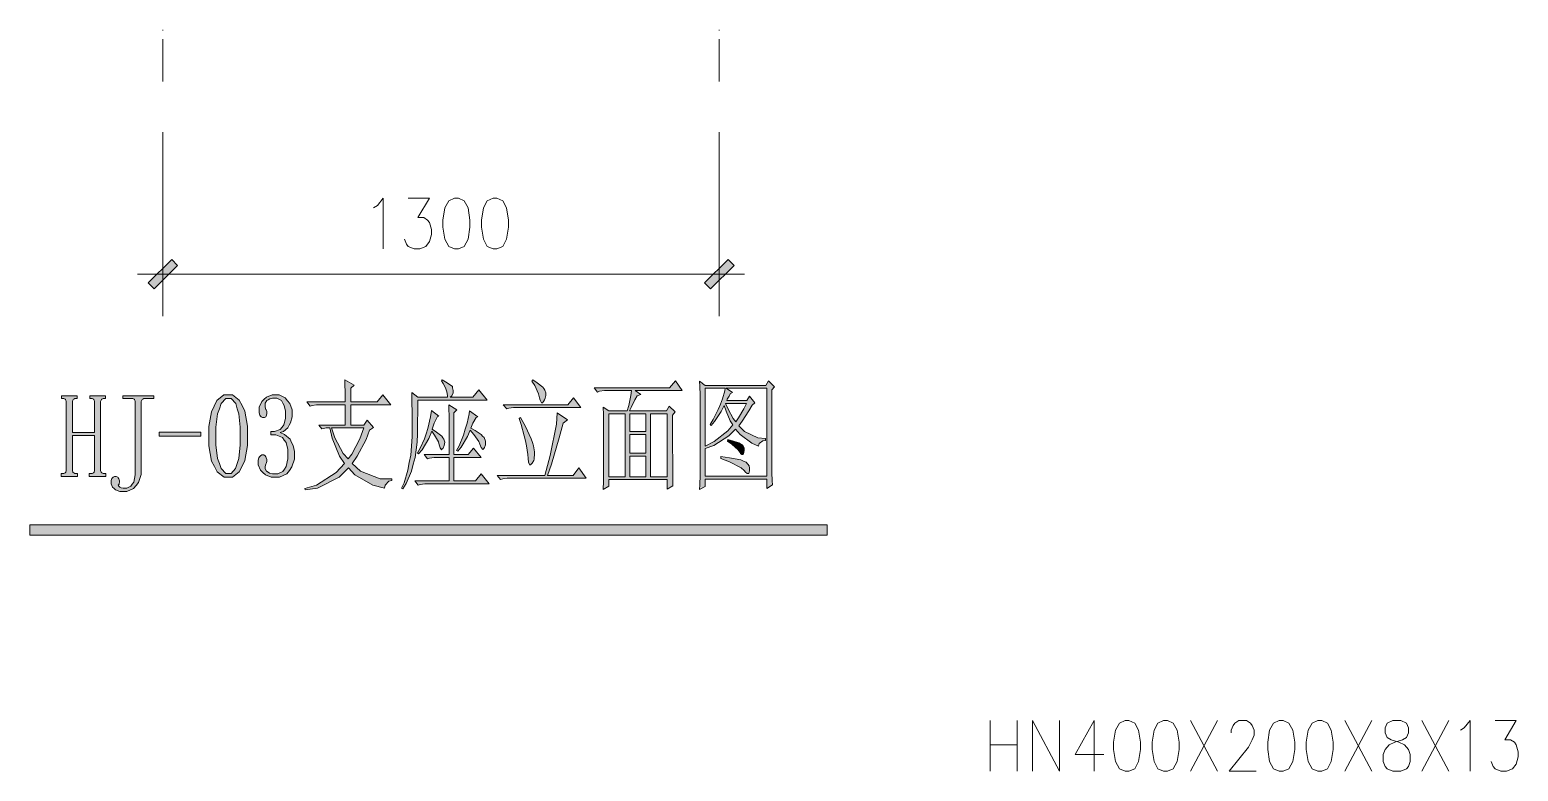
# Model space of a CAD drawing. Header units: millimetres. Extents: x 0 to 586, y 0 to 414.
# Drawn here: x 264.5 to 351.5, y 240.2 to 283.6 of the extents above; entities that cross this region are included whole.
import ezdxf

# ---------------------------------------------------------------- set-up
doc = ezdxf.new("R2010")
doc.units = ezdxf.units.MM

msp = doc.modelspace()

# ---------------------------------------------------------------- hatches: boundary and pattern name
h = msp.add_hatch(color=0)
h.dxf.hatch_style = 2
h.paths.add_polyline_path([(272.796, 270.150167), (273.14525, 269.800917), (271.765889, 268.421556), (271.416639, 268.770806)])
h = msp.add_hatch(color=0)
h.dxf.hatch_style = 2
h.paths.add_polyline_path([(304.299056, 268.421556), (303.953333, 268.770806), (305.332694, 270.150167), (305.681944, 269.800917)])
h = msp.add_hatch(color=0)
h.paths.add_polyline_path([(284.367111, 260.1595), (284.158972, 259.623278), (283.650972, 258.646083), (283.354639, 258.205111), (283.841472, 257.764139), (284.995056, 257.323167), (285.668861, 257.323167), (285.668861, 257.213806), (285.492472, 257.171472), (285.284333, 256.95275), (285.249056, 256.772833), (284.554083, 256.95275), (283.499278, 257.545417), (283.135917, 257.958167), (282.596167, 257.421944), (281.329694, 256.772833), (280.602972, 256.663472), (280.578278, 256.744611), (281.262667, 256.95275), (282.419778, 257.683), (282.8925, 258.205111), (282.60675, 258.646083), (282.176361, 259.690306), (282.03525, 260.297083), (281.834167, 260.297083), (281.569583, 260.240639), (281.393194, 260.462889), (282.938361, 260.462889), (282.938361, 261.648222), (281.417889, 261.648222), (281.27325, 261.648222), (281.008667, 261.605889), (280.888722, 261.563556), (280.691167, 261.8105), (282.938361, 261.8105), (282.938361, 262.293806), (282.92425, 262.939389), (282.913667, 263.105194), (283.464, 262.801806), (283.266444, 262.611306), (283.266444, 261.8105), (284.808083, 261.8105), (285.139694, 262.226778), (285.601833, 261.648222), (283.266444, 261.648222), (283.266444, 260.462889), (284.039028, 260.462889), (284.236583, 260.738056), (284.589361, 260.325306)])
h.paths.add_polyline_path([(283.111222, 258.480278), (283.333472, 258.755444), (283.795611, 259.662083), (284.039028, 260.297083), (282.144611, 260.297083), (282.342167, 259.704417), (282.825472, 258.79425)])
h = msp.add_hatch(color=0)
h.dxf.hatch_style = 2
h.paths.add_polyline_path([(286.240361, 256.776361), (286.385, 257.07975), (286.610778, 257.824111), (286.691917, 258.265083), (286.776583, 258.702528), (286.857722, 259.764389), (286.857722, 260.38175), (286.857722, 261.002639), (286.847139, 261.990417), (286.836556, 262.364361), (287.189333, 262.089194), (288.928528, 262.089194), (288.928528, 262.184444), (288.886194, 262.396111), (288.840333, 262.516056), (288.798, 262.632472), (288.663944, 262.900583), (288.57575, 263.052278), (288.621611, 263.105194), (288.907361, 262.939389), (289.21075, 262.706556), (289.224861, 262.639528), (289.2425, 262.568972), (289.260139, 262.473722), (289.260139, 262.4455), (289.260139, 262.35025), (289.171944, 262.170333), (289.08375, 262.089194), (290.403139, 262.089194), (290.755917, 262.530167), (291.24275, 261.923389), (287.189333, 261.923389), (287.189333, 261.4295), (287.17875, 260.44525), (287.164639, 259.954889), (287.154056, 259.468056), (287.034111, 258.572), (286.92475, 258.166306), (286.815389, 257.760611), (286.504944, 257.037417), (286.307389, 256.723444)])
h = msp.add_hatch(color=0)
h.dxf.hatch_style = 2
h.paths.add_polyline_path([(293.906222, 263.105194), (294.170806, 262.939389), (294.495361, 262.685389), (294.555333, 262.597194), (294.618833, 262.505472), (294.678806, 262.336139), (294.678806, 262.251472), (294.678806, 262.184444), (294.632944, 262.025694), (294.590611, 261.9375), (294.54475, 261.845778), (294.48125, 261.757583), (294.456556, 261.757583), (294.414222, 261.757583), (294.336611, 261.909278), (294.304861, 262.060972), (294.248417, 262.293806), (294.029694, 262.777111), (293.863889, 263.024056)])
h = msp.add_hatch(color=0)
h.paths.add_polyline_path([(299.437778, 261.288389), (299.525972, 261.605889), (299.645917, 262.198556), (299.677667, 262.473722), (298.270083, 262.473722), (298.104278, 262.473722), (297.818528, 262.434917), (297.695056, 262.392583), (297.4975, 262.639528), (301.903694, 262.639528), (302.256472, 263.052278), (302.651583, 262.473722), (299.899917, 262.473722), (300.228, 262.255), (300.009278, 262.170333), (299.87875, 261.9375), (299.6565, 261.496528), (299.568306, 261.288389), (301.727306, 261.288389), (301.882528, 261.563556), (302.235306, 261.235472), (302.080083, 261.041444), (302.080083, 259.803194), (302.090667, 257.739444), (302.10125, 256.913944), (301.773167, 256.719917), (301.773167, 257.27025), (298.358278, 257.27025), (298.358278, 256.885722), (298.026667, 256.691694), (298.03725, 257.175), (298.047833, 258.406194), (298.047833, 259.157611), (298.047833, 259.9055), (298.03725, 261.083778), (298.026667, 261.510639), (298.358278, 261.288389)])
h.paths.add_polyline_path([(300.803028, 261.126111), (300.803028, 257.436056), (301.773167, 257.436056), (301.773167, 261.126111)])
h.paths.add_polyline_path([(298.358278, 261.126111), (298.358278, 257.436056), (299.303722, 257.436056), (299.303722, 261.126111)])
h.paths.add_polyline_path([(299.589472, 258.649611), (299.589472, 257.436056), (300.517278, 257.436056), (300.517278, 258.649611)])
h.paths.add_polyline_path([(299.589472, 259.912556), (299.589472, 258.815417), (300.517278, 258.815417), (300.517278, 259.912556)])
h.paths.add_polyline_path([(299.589472, 261.126111), (299.589472, 260.078361), (300.517278, 260.078361), (300.517278, 261.126111)])
h = msp.add_hatch(color=0)
h.paths.add_polyline_path([(307.893861, 262.530167), (307.893861, 257.958167), (307.893861, 257.683), (307.907972, 257.189111), (307.918556, 256.966861), (307.586944, 256.748139), (307.586944, 257.298472), (303.995667, 257.298472), (303.995667, 256.8575), (303.667583, 256.691694), (303.678167, 256.966861), (303.68875, 257.531306), (303.68875, 257.820583), (303.68875, 261.979833), (303.68875, 262.212667), (303.678167, 262.738306), (303.667583, 263.027583), (303.995667, 262.777111), (307.544611, 262.777111), (307.696306, 263.052278), (308.049083, 262.692444)])
h.paths.add_polyline_path([(303.995667, 257.464278), (307.586944, 257.464278), (307.586944, 262.614833), (305.209222, 262.614833), (305.583167, 262.364361), (305.449111, 262.283222), (305.385611, 262.15975), (305.286833, 261.965722), (305.251556, 261.895167), (306.41925, 261.895167), (306.574472, 262.142111), (306.902556, 261.757583), (306.729694, 261.62), (306.539194, 261.291917), (306.154667, 260.685139), (305.957111, 260.409972), (306.299306, 260.092472), (307.078944, 259.722056), (307.519917, 259.665611), (307.519917, 259.55625), (307.354111, 259.542139), (307.145972, 259.376333), (307.103639, 259.224639), (306.715583, 259.404556), (306.045306, 259.901972), (305.759556, 260.215944), (305.3715, 259.831417), (304.493083, 259.266972), (303.995667, 259.087056)])
h.paths.add_polyline_path([(303.995667, 262.614833), (303.995667, 259.224639), (304.51425, 259.499806), (305.318583, 260.120694), (305.604333, 260.466417), (305.459694, 260.713361), (305.209222, 261.277806), (305.096333, 261.595306), (304.919944, 261.249583), (304.546, 260.671028), (304.348444, 260.438194), (304.281417, 260.491111), (304.457806, 260.780389), (304.757667, 261.380111), (304.877611, 261.690556), (304.997556, 262.001), (305.142194, 262.463139), (305.163361, 262.614833)])
h.paths.add_polyline_path([(305.184528, 261.729361), (305.33975, 261.387167), (305.636083, 260.850944), (305.780722, 260.656917), (305.935944, 260.875639), (306.242861, 261.415389), (306.398083, 261.729361)])
h = msp.add_hatch(color=0)
h.dxf.hatch_style = 2
h.paths.add_polyline_path([(268.640278, 257.848806), (268.640278, 257.795889), (268.6685, 257.711222), (268.696722, 257.683), (268.721417, 257.658306), (268.7955, 257.630083), (268.837833, 257.630083), (268.947194, 257.630083), (268.947194, 257.46075), (267.980583, 257.46075), (267.980583, 257.630083), (268.089944, 257.630083), (268.146389, 257.630083), (268.224, 257.658306), (268.245167, 257.683), (268.266333, 257.711222), (268.291028, 257.795889), (268.291028, 257.848806), (268.291028, 259.856111), (266.989278, 259.856111), (266.989278, 257.848806), (266.989278, 257.795889), (267.013972, 257.711222), (267.042194, 257.683), (267.070417, 257.658306), (267.140972, 257.630083), (267.186833, 257.630083), (267.296194, 257.630083), (267.296194, 257.46075), (266.329583, 257.46075), (266.329583, 257.630083), (266.438944, 257.630083), (266.495389, 257.630083), (266.569472, 257.658306), (266.594167, 257.683), (266.615333, 257.711222), (266.6365, 257.795889), (266.6365, 257.848806), (266.6365, 261.785806), (266.6365, 261.84225), (266.615333, 261.923389), (266.594167, 261.951611), (266.573, 261.979833), (266.495389, 262.008056), (266.438944, 262.008056), (266.354278, 262.008056), (266.354278, 262.173861), (267.2715, 262.173861), (267.2715, 262.008056), (267.183306, 262.008056), (267.140972, 262.008056), (267.070417, 261.979833), (267.042194, 261.951611), (267.013972, 261.923389), (266.989278, 261.84225), (266.989278, 261.785806), (266.989278, 260.025444), (268.291028, 260.025444), (268.291028, 261.785806), (268.291028, 261.84225), (268.266333, 261.923389), (268.245167, 261.951611), (268.224, 261.979833), (268.146389, 262.008056), (268.093472, 262.008056), (268.005278, 262.008056), (268.005278, 262.173861), (268.926028, 262.173861), (268.926028, 262.008056), (268.837833, 262.008056), (268.791972, 262.008056), (268.721417, 261.979833), (268.696722, 261.951611), (268.6685, 261.923389), (268.640278, 261.84225), (268.640278, 261.785806)])
h = msp.add_hatch(color=0)
h.dxf.hatch_style = 2
h.paths.add_polyline_path([(270.66875, 261.785806), (270.66875, 261.84225), (270.644056, 261.923389), (270.622889, 261.951611), (270.601722, 261.979833), (270.524111, 262.008056), (270.467667, 262.008056), (269.942028, 262.008056), (269.942028, 262.173861), (271.744722, 262.173861), (271.744722, 262.008056), (271.215556, 262.008056), (271.173222, 262.008056), (271.102667, 261.979833), (271.074444, 261.951611), (271.046222, 261.923389), (271.018, 261.84225), (271.018, 261.785806), (271.018, 257.8735), (271.018, 257.570111), (270.862778, 257.097389), (270.711083, 256.924528), (270.555861, 256.751667), (270.171333, 256.578806), (269.9385, 256.578806), (269.772694, 256.578806), (269.518694, 256.663472), (269.4305, 256.744611), (269.342306, 256.829278), (269.254111, 257.019778), (269.254111, 257.129139), (269.254111, 257.213806), (269.292917, 257.337278), (269.331722, 257.379611), (269.370528, 257.421944), (269.455194, 257.46075), (269.497528, 257.46075), (269.553972, 257.46075), (269.642167, 257.414889), (269.673917, 257.3655), (269.709194, 257.316111), (269.740944, 257.199694), (269.740944, 257.129139), (269.740944, 257.104444), (269.733889, 257.055056), (269.730361, 257.033889), (269.723306, 257.012722), (269.695083, 256.963333), (269.673917, 256.938639), (269.695083, 256.896306), (269.762111, 256.832806), (269.807972, 256.811639), (269.850306, 256.794), (269.959667, 256.772833), (270.026694, 256.772833), (270.171333, 256.772833), (270.404167, 256.88925), (270.492361, 257.005667), (270.580556, 257.122083), (270.66875, 257.556), (270.66875, 257.8735)])
h = msp.add_hatch(color=0)
h.paths.add_polyline_path([(276.108583, 257.407833), (275.865167, 257.407833), (275.455944, 257.725333), (275.293667, 258.042833), (275.127861, 258.356806), (274.962056, 259.252861), (274.962056, 259.831417), (274.962056, 260.367639), (275.120806, 261.235472), (275.279556, 261.567083), (275.441833, 261.898694), (275.854583, 262.230306), (276.108583, 262.230306), (276.348472, 262.230306), (276.750639, 261.912806), (276.909389, 261.595306), (277.071667, 261.277806), (277.230417, 260.395861), (277.230417, 259.831417), (277.230417, 259.266972), (277.071667, 258.377972), (276.909389, 258.053417), (276.750639, 257.732389), (276.348472, 257.407833)])
h.paths.add_polyline_path([(276.108583, 262.008056), (275.953361, 262.008056), (275.692306, 261.711722), (275.59, 261.415389), (275.484167, 261.119056), (275.378333, 260.328833), (275.378333, 259.831417), (275.378333, 259.309306), (275.484167, 258.497917), (275.59, 258.208639), (275.692306, 257.919361), (275.953361, 257.630083), (276.108583, 257.630083), (276.270861, 257.630083), (276.531917, 257.919361), (276.623639, 258.208639), (276.718889, 258.497917), (276.810611, 259.309306), (276.810611, 259.831417), (276.810611, 260.328833), (276.722417, 261.119056), (276.634222, 261.415389), (276.546028, 261.711722), (276.281444, 262.008056)])
h = msp.add_hatch(color=0)
h.dxf.hatch_style = 2
h.paths.add_polyline_path([(279.985611, 258.73075), (279.985611, 258.469694), (279.830389, 258.007556), (279.678694, 257.806472), (279.523472, 257.608917), (279.093083, 257.407833), (278.817917, 257.407833), (278.620361, 257.407833), (278.278167, 257.545417), (278.133528, 257.683), (277.992417, 257.820583), (277.847778, 258.138083), (277.847778, 258.314472), (277.847778, 258.399139), (277.893639, 258.543778), (277.935972, 258.60375), (277.981833, 258.66725), (278.070028, 258.727222), (278.112361, 258.727222), (278.179389, 258.727222), (278.271111, 258.66725), (278.299333, 258.60375), (278.327556, 258.543778), (278.35225, 258.437944), (278.35225, 258.399139), (278.35225, 258.328583), (278.331083, 258.219222), (278.309917, 258.176889), (278.28875, 258.123972), (278.264056, 258.025194), (278.264056, 257.986389), (278.264056, 257.901722), (278.348722, 257.764139), (278.429861, 257.711222), (278.514528, 257.654778), (278.694444, 257.598333), (278.793222, 257.598333), (278.994306, 257.598333), (279.290639, 257.742972), (279.389417, 257.887611), (279.488194, 258.03225), (279.586972, 258.480278), (279.586972, 258.783667), (279.586972, 259.034139), (279.484667, 259.432778), (279.378833, 259.584472), (279.273, 259.736167), (278.884944, 259.887861), (278.599194, 259.887861), (278.599194, 260.078361), (278.817917, 260.078361), (279.142472, 260.208889), (279.248306, 260.342944), (279.354139, 260.473472), (279.456444, 260.836833), (279.456444, 261.073194), (279.456444, 261.263694), (279.375306, 261.602361), (279.294167, 261.747), (279.2095, 261.891639), (278.951972, 262.036278), (278.775583, 262.036278), (278.697972, 262.036278), (278.532167, 261.986889), (278.443972, 261.941028), (278.355778, 261.891639), (278.271111, 261.732889), (278.271111, 261.623528), (278.271111, 261.514167), (278.292278, 261.376583), (278.313444, 261.348361), (278.334611, 261.320139), (278.359306, 261.253111), (278.359306, 261.210778), (278.359306, 261.140222), (278.334611, 261.030861), (278.313444, 260.988528), (278.292278, 260.949722), (278.214667, 260.907389), (278.158222, 260.907389), (278.115889, 260.907389), (278.031222, 260.949722), (277.992417, 260.988528), (277.953611, 261.030861), (277.914806, 261.182556), (277.914806, 261.291917), (277.914806, 261.500056), (278.059444, 261.835194), (278.200556, 261.965722), (278.345194, 262.09625), (278.676806, 262.230306), (278.863778, 262.230306), (279.0825, 262.230306), (279.435278, 262.057444), (279.569333, 261.884583), (279.699861, 261.711722), (279.833917, 261.348361), (279.833917, 261.154333), (279.833917, 260.946194), (279.74925, 260.596944), (279.668111, 260.452306), (279.583444, 260.307667), (279.325917, 260.092472), (279.149528, 260.025444), (279.392944, 259.912556), (279.721028, 259.626806), (279.809222, 259.446889), (279.897417, 259.266972), (279.985611, 258.907139)])
h = msp.add_hatch(color=0)
h.dxf.hatch_style = 2
h.paths.add_polyline_path([(292.188194, 261.648222), (295.955861, 261.648222), (296.287472, 262.060972), (296.728444, 261.485944), (292.914917, 261.485944), (292.773806, 261.485944), (292.509222, 261.443611), (292.38575, 261.401278)])
h = msp.add_hatch(color=0)
h.dxf.hatch_style = 2
h.paths.add_polyline_path([(289.016722, 258.73075), (289.016722, 260.632222), (289.016722, 260.946194), (289.006139, 261.457722), (288.995556, 261.65175), (289.478861, 261.348361), (289.302472, 261.182556), (289.302472, 258.73075), (290.138556, 258.73075), (290.449, 259.115278), (290.889972, 258.564944), (289.302472, 258.564944), (289.302472, 257.189111), (290.558361, 257.189111), (290.889972, 257.601861), (291.352111, 257.023306), (287.739667, 257.023306), (287.595028, 257.023306), (287.330444, 256.980972), (287.2105, 256.942167), (287.012944, 257.189111), (289.016722, 257.189111), (289.016722, 258.564944), (288.29, 258.564944), (288.145361, 258.564944), (287.880778, 258.526139), (287.760833, 258.483806), (287.563278, 258.73075)])
h = msp.add_hatch(color=0)
h.dxf.hatch_style = 2
h.paths.add_polyline_path([(287.983083, 261.316611), (288.420528, 260.988528), (288.346444, 260.960306), (288.145361, 260.575778), (288.025417, 260.215944), (288.279417, 260.050139), (288.593389, 259.803194), (288.653361, 259.722056), (288.713333, 259.640917), (288.759194, 259.461), (288.741556, 259.36575), (288.723917, 259.266972), (288.663944, 259.115278), (288.621611, 259.062361), (288.57575, 259.005917), (288.487556, 259.129389), (288.445222, 259.309306), (288.388778, 259.475111), (288.170056, 259.87375), (288.00425, 260.106583), (287.827861, 259.679722), (287.443333, 259.020028), (287.231667, 258.787194), (287.164639, 258.840111), (287.319861, 259.101167), (287.573861, 259.658556), (287.672639, 259.954889), (287.771417, 260.251222), (287.926639, 260.932083)])
h = msp.add_hatch(color=0)
h.dxf.hatch_style = 2
h.paths.add_polyline_path([(290.205583, 261.288389), (290.692417, 260.932083), (290.604222, 260.903861), (290.403139, 260.575778), (290.293778, 260.272389), (290.547778, 260.134806), (290.889972, 259.909028), (290.978167, 259.817306), (291.066361, 259.729111), (291.1475, 259.528028), (291.143972, 259.418667), (291.136917, 259.309306), (291.087528, 259.1435), (291.041667, 259.090583), (290.999333, 259.034139), (290.889972, 259.157611), (290.822944, 259.337528), (290.755917, 259.503333), (290.470167, 259.916083), (290.251444, 260.163028), (290.096222, 259.789083), (289.732861, 259.171722), (289.524722, 258.924778), (289.457694, 258.977694), (289.598806, 259.23875), (289.852806, 259.859639), (289.965694, 260.215944), (290.075056, 260.575778), (290.195, 261.112)])
h = msp.add_hatch(color=0)
h.dxf.hatch_style = 2
h.paths.add_polyline_path([(295.691278, 260.575778), (295.458444, 259.707944), (294.996306, 258.180417), (294.767, 257.517194), (296.262778, 257.517194), (296.594389, 257.958167), (297.035361, 257.354917), (292.562139, 257.354917), (292.421028, 257.354917), (292.156444, 257.312583), (292.032972, 257.27025), (291.835417, 257.517194), (294.611778, 257.517194), (294.932806, 258.674306), (295.296167, 260.505222), (295.3385, 261.182556), (295.934694, 260.766278)])
h = msp.add_hatch(color=0)
h.dxf.hatch_style = 2
h.paths.add_polyline_path([(293.200667, 260.907389), (293.475833, 260.38175), (293.818028, 259.6515), (293.885056, 259.446889), (293.952083, 259.23875), (294.015583, 258.896556), (294.015583, 258.758972), (294.015583, 258.702528), (294.001472, 258.557889), (293.983833, 258.469694), (293.966194, 258.377972), (293.878, 258.233333), (293.807444, 258.180417), (293.736889, 258.123972), (293.652222, 258.289778), (293.641639, 258.5085), (293.620472, 258.73075), (293.539333, 259.245806), (293.475833, 259.542139), (293.415861, 259.838472), (293.235944, 260.494639), (293.112472, 260.850944)])
h = msp.add_hatch(color=0)
h.dxf.hatch_style = 2
h.paths.add_polyline_path([(272.055167, 259.803194), (272.055167, 260.050139), (274.499917, 260.050139), (274.499917, 259.803194)])
h = msp.add_hatch(color=0)
h.dxf.hatch_style = 2
h.paths.add_polyline_path([(305.318583, 259.609167), (305.583167, 259.542139), (305.957111, 259.418667), (306.066472, 259.362222), (306.175833, 259.309306), (306.278139, 259.122333), (306.264028, 258.991806), (306.253444, 258.861278), (306.211111, 258.73075), (306.175833, 258.73075), (306.144083, 258.73075), (306.066472, 258.801306), (306.024139, 258.868333), (305.91125, 259.005917), (305.547889, 259.334), (305.297417, 259.528028)])
h = msp.add_hatch(color=0)
h.dxf.hatch_style = 2
h.paths.add_polyline_path([(304.898778, 258.617861), (305.406778, 258.550833), (306.073528, 258.420306), (306.232278, 258.356806), (306.391028, 258.296833), (306.563889, 258.081639), (306.574472, 257.933472), (306.585056, 257.781778), (306.539194, 257.630083), (306.486278, 257.630083), (306.451, 257.630083), (306.341639, 257.711222), (306.264028, 257.795889), (306.10175, 257.958167), (305.417361, 258.318), (304.898778, 258.5085)])
h = msp.add_hatch(color=0)
h.dxf.hatch_style = 2
h.paths.add_polyline_path([(264.498667, 254.028222), (264.498667, 254.620889), (311.114722, 254.620889), (311.114722, 254.028222)])

# ---------------------------------------------------------------- linework, layer by layer
at = {"color": 0, "lineweight": 0}
for points in [[(272.280944, 283.580417), (272.280944, 283.531028)], [(272.280944, 283.037139), (272.280944, 280.553583)], [(304.817639, 283.580417), (304.817639, 283.531028)], [(304.817639, 283.037139), (304.817639, 280.553583)], [(272.280944, 277.593778), (272.280944, 266.819944)], [(304.817639, 277.593778), (304.817639, 266.819944)], [(284.603472, 273.159361), (284.82925, 273.300472), (285.167917, 273.723806), (285.167917, 270.764)], [(286.631944, 273.723806), (287.873722, 273.723806), (287.196389, 272.594917), (287.535056, 272.594917), (287.760833, 272.453806), (287.873722, 272.316222), (287.986611, 271.892889), (287.986611, 271.610667), (287.873722, 271.187333), (287.647944, 270.905111), (287.309278, 270.764), (286.970611, 270.764), (286.631944, 270.905111), (286.519056, 271.046222), (286.406167, 271.328444)], [(273.759083, 269.285861), (270.802806, 269.285861)], [(272.291528, 269.285861), (304.807056, 269.285861)], [(303.335972, 269.285861), (306.295778, 269.285861)], [(320.660889, 240.213444), (320.660889, 243.17325)], [(322.237806, 243.17325), (322.237806, 240.213444)], [(323.137389, 240.213444), (323.137389, 243.17325), (324.714306, 240.213444), (324.714306, 243.17325)], [(326.742778, 243.17325), (325.617417, 241.201222), (327.307222, 241.201222)], [(326.742778, 243.17325), (326.742778, 240.213444)], [(332.376639, 240.213444), (333.953556, 243.17325)], [(332.376639, 243.17325), (333.953556, 240.213444)], [(334.743778, 242.467694), (334.743778, 242.608806), (334.856667, 242.891028), (334.969556, 243.032139), (335.195333, 243.17325), (335.646889, 243.17325), (335.869139, 243.032139), (335.982028, 242.891028), (336.094917, 242.608806), (336.094917, 242.326583), (335.982028, 242.044361), (335.75625, 241.624556), (334.630889, 240.213444), (336.207806, 240.213444)], [(341.390111, 240.213444), (342.970556, 243.17325)], [(341.390111, 243.17325), (342.970556, 240.213444)], [(345.898611, 240.213444), (347.475528, 243.17325)], [(345.898611, 243.17325), (347.475528, 240.213444)], [(348.152861, 242.608806), (348.378639, 242.749917), (348.717306, 243.17325), (348.717306, 240.213444)], [(350.181333, 243.17325), (351.419583, 243.17325), (350.74225, 242.044361), (351.080917, 242.044361), (351.306694, 241.906778), (351.419583, 241.765667), (351.532472, 241.342333), (351.532472, 241.060111), (351.419583, 240.636778), (351.193806, 240.354556), (350.855139, 240.213444), (350.52, 240.213444), (350.181333, 240.354556), (350.068444, 240.495667), (349.955556, 240.777889)], [(320.660889, 241.765667), (322.237806, 241.765667)]]:
    msp.add_lwpolyline(points, dxfattribs=at)
for points in [[(289.33775, 273.723806), (288.999083, 273.582694), (288.773306, 273.159361), (288.660417, 272.453806), (288.660417, 272.034), (288.773306, 271.328444), (288.999083, 270.905111), (289.33775, 270.764), (289.563528, 270.764), (289.902194, 270.905111), (290.127972, 271.328444), (290.237333, 272.034), (290.237333, 272.453806), (290.127972, 273.159361), (289.902194, 273.582694), (289.563528, 273.723806)], [(291.592, 273.723806), (291.253333, 273.582694), (291.027556, 273.159361), (290.914667, 272.453806), (290.914667, 272.034), (291.027556, 271.328444), (291.253333, 270.905111), (291.592, 270.764), (291.817778, 270.764), (292.152917, 270.905111), (292.378694, 271.328444), (292.491583, 272.034), (292.491583, 272.453806), (292.378694, 273.159361), (292.152917, 273.582694), (291.817778, 273.723806)], [(272.796, 270.150167), (273.14525, 269.800917), (271.765889, 268.421556), (271.416639, 268.770806)], [(304.299056, 268.421556), (303.953333, 268.770806), (305.332694, 270.150167), (305.681944, 269.800917)], [(284.367111, 260.1595), (284.158972, 259.623278), (283.650972, 258.646083), (283.354639, 258.205111), (283.841472, 257.764139), (284.995056, 257.323167), (285.668861, 257.323167), (285.668861, 257.213806), (285.492472, 257.171472), (285.284333, 256.95275), (285.249056, 256.772833), (284.554083, 256.95275), (283.499278, 257.545417), (283.135917, 257.958167), (282.596167, 257.421944), (281.329694, 256.772833), (280.602972, 256.663472), (280.578278, 256.744611), (281.262667, 256.95275), (282.419778, 257.683), (282.8925, 258.205111), (282.60675, 258.646083), (282.176361, 259.690306), (282.03525, 260.297083), (281.834167, 260.297083), (281.569583, 260.240639), (281.393194, 260.462889), (282.938361, 260.462889), (282.938361, 261.648222), (281.417889, 261.648222), (281.27325, 261.648222), (281.008667, 261.605889), (280.888722, 261.563556), (280.691167, 261.8105), (282.938361, 261.8105), (282.938361, 262.293806), (282.92425, 262.939389), (282.913667, 263.105194), (283.464, 262.801806), (283.266444, 262.611306), (283.266444, 261.8105), (284.808083, 261.8105), (285.139694, 262.226778), (285.601833, 261.648222), (283.266444, 261.648222), (283.266444, 260.462889), (284.039028, 260.462889), (284.236583, 260.738056), (284.589361, 260.325306)], [(286.240361, 256.776361), (286.385, 257.07975), (286.610778, 257.824111), (286.691917, 258.265083), (286.776583, 258.702528), (286.857722, 259.764389), (286.857722, 260.38175), (286.857722, 261.002639), (286.847139, 261.990417), (286.836556, 262.364361), (287.189333, 262.089194), (288.928528, 262.089194), (288.928528, 262.184444), (288.886194, 262.396111), (288.840333, 262.516056), (288.798, 262.632472), (288.663944, 262.900583), (288.57575, 263.052278), (288.621611, 263.105194), (288.907361, 262.939389), (289.21075, 262.706556), (289.224861, 262.639528), (289.2425, 262.568972), (289.260139, 262.473722), (289.260139, 262.4455), (289.260139, 262.35025), (289.171944, 262.170333), (289.08375, 262.089194), (290.403139, 262.089194), (290.755917, 262.530167), (291.24275, 261.923389), (287.189333, 261.923389), (287.189333, 261.4295), (287.17875, 260.44525), (287.164639, 259.954889), (287.154056, 259.468056), (287.034111, 258.572), (286.92475, 258.166306), (286.815389, 257.760611), (286.504944, 257.037417), (286.307389, 256.723444)], [(293.906222, 263.105194), (294.170806, 262.939389), (294.495361, 262.685389), (294.555333, 262.597194), (294.618833, 262.505472), (294.678806, 262.336139), (294.678806, 262.251472), (294.678806, 262.184444), (294.632944, 262.025694), (294.590611, 261.9375), (294.54475, 261.845778), (294.48125, 261.757583), (294.456556, 261.757583), (294.414222, 261.757583), (294.336611, 261.909278), (294.304861, 262.060972), (294.248417, 262.293806), (294.029694, 262.777111), (293.863889, 263.024056)], [(299.437778, 261.288389), (299.525972, 261.605889), (299.645917, 262.198556), (299.677667, 262.473722), (298.270083, 262.473722), (298.104278, 262.473722), (297.818528, 262.434917), (297.695056, 262.392583), (297.4975, 262.639528), (301.903694, 262.639528), (302.256472, 263.052278), (302.651583, 262.473722), (299.899917, 262.473722), (300.228, 262.255), (300.009278, 262.170333), (299.87875, 261.9375), (299.6565, 261.496528), (299.568306, 261.288389), (301.727306, 261.288389), (301.882528, 261.563556), (302.235306, 261.235472), (302.080083, 261.041444), (302.080083, 259.803194), (302.090667, 257.739444), (302.10125, 256.913944), (301.773167, 256.719917), (301.773167, 257.27025), (298.358278, 257.27025), (298.358278, 256.885722), (298.026667, 256.691694), (298.03725, 257.175), (298.047833, 258.406194), (298.047833, 259.157611), (298.047833, 259.9055), (298.03725, 261.083778), (298.026667, 261.510639), (298.358278, 261.288389)], [(307.893861, 262.530167), (307.893861, 257.958167), (307.893861, 257.683), (307.907972, 257.189111), (307.918556, 256.966861), (307.586944, 256.748139), (307.586944, 257.298472), (303.995667, 257.298472), (303.995667, 256.8575), (303.667583, 256.691694), (303.678167, 256.966861), (303.68875, 257.531306), (303.68875, 257.820583), (303.68875, 261.979833), (303.68875, 262.212667), (303.678167, 262.738306), (303.667583, 263.027583), (303.995667, 262.777111), (307.544611, 262.777111), (307.696306, 263.052278), (308.049083, 262.692444)], [(268.640278, 257.848806), (268.640278, 257.795889), (268.6685, 257.711222), (268.696722, 257.683), (268.721417, 257.658306), (268.7955, 257.630083), (268.837833, 257.630083), (268.947194, 257.630083), (268.947194, 257.46075), (267.980583, 257.46075), (267.980583, 257.630083), (268.089944, 257.630083), (268.146389, 257.630083), (268.224, 257.658306), (268.245167, 257.683), (268.266333, 257.711222), (268.291028, 257.795889), (268.291028, 257.848806), (268.291028, 259.856111), (266.989278, 259.856111), (266.989278, 257.848806), (266.989278, 257.795889), (267.013972, 257.711222), (267.042194, 257.683), (267.070417, 257.658306), (267.140972, 257.630083), (267.186833, 257.630083), (267.296194, 257.630083), (267.296194, 257.46075), (266.329583, 257.46075), (266.329583, 257.630083), (266.438944, 257.630083), (266.495389, 257.630083), (266.569472, 257.658306), (266.594167, 257.683), (266.615333, 257.711222), (266.6365, 257.795889), (266.6365, 257.848806), (266.6365, 261.785806), (266.6365, 261.84225), (266.615333, 261.923389), (266.594167, 261.951611), (266.573, 261.979833), (266.495389, 262.008056), (266.438944, 262.008056), (266.354278, 262.008056), (266.354278, 262.173861), (267.2715, 262.173861), (267.2715, 262.008056), (267.183306, 262.008056), (267.140972, 262.008056), (267.070417, 261.979833), (267.042194, 261.951611), (267.013972, 261.923389), (266.989278, 261.84225), (266.989278, 261.785806), (266.989278, 260.025444), (268.291028, 260.025444), (268.291028, 261.785806), (268.291028, 261.84225), (268.266333, 261.923389), (268.245167, 261.951611), (268.224, 261.979833), (268.146389, 262.008056), (268.093472, 262.008056), (268.005278, 262.008056), (268.005278, 262.173861), (268.926028, 262.173861), (268.926028, 262.008056), (268.837833, 262.008056), (268.791972, 262.008056), (268.721417, 261.979833), (268.696722, 261.951611), (268.6685, 261.923389), (268.640278, 261.84225), (268.640278, 261.785806)], [(270.66875, 261.785806), (270.66875, 261.84225), (270.644056, 261.923389), (270.622889, 261.951611), (270.601722, 261.979833), (270.524111, 262.008056), (270.467667, 262.008056), (269.942028, 262.008056), (269.942028, 262.173861), (271.744722, 262.173861), (271.744722, 262.008056), (271.215556, 262.008056), (271.173222, 262.008056), (271.102667, 261.979833), (271.074444, 261.951611), (271.046222, 261.923389), (271.018, 261.84225), (271.018, 261.785806), (271.018, 257.8735), (271.018, 257.570111), (270.862778, 257.097389), (270.711083, 256.924528), (270.555861, 256.751667), (270.171333, 256.578806), (269.9385, 256.578806), (269.772694, 256.578806), (269.518694, 256.663472), (269.4305, 256.744611), (269.342306, 256.829278), (269.254111, 257.019778), (269.254111, 257.129139), (269.254111, 257.213806), (269.292917, 257.337278), (269.331722, 257.379611), (269.370528, 257.421944), (269.455194, 257.46075), (269.497528, 257.46075), (269.553972, 257.46075), (269.642167, 257.414889), (269.673917, 257.3655), (269.709194, 257.316111), (269.740944, 257.199694), (269.740944, 257.129139), (269.740944, 257.104444), (269.733889, 257.055056), (269.730361, 257.033889), (269.723306, 257.012722), (269.695083, 256.963333), (269.673917, 256.938639), (269.695083, 256.896306), (269.762111, 256.832806), (269.807972, 256.811639), (269.850306, 256.794), (269.959667, 256.772833), (270.026694, 256.772833), (270.171333, 256.772833), (270.404167, 256.88925), (270.492361, 257.005667), (270.580556, 257.122083), (270.66875, 257.556), (270.66875, 257.8735)], [(276.108583, 257.407833), (275.865167, 257.407833), (275.455944, 257.725333), (275.293667, 258.042833), (275.127861, 258.356806), (274.962056, 259.252861), (274.962056, 259.831417), (274.962056, 260.367639), (275.120806, 261.235472), (275.279556, 261.567083), (275.441833, 261.898694), (275.854583, 262.230306), (276.108583, 262.230306), (276.348472, 262.230306), (276.750639, 261.912806), (276.909389, 261.595306), (277.071667, 261.277806), (277.230417, 260.395861), (277.230417, 259.831417), (277.230417, 259.266972), (277.071667, 258.377972), (276.909389, 258.053417), (276.750639, 257.732389), (276.348472, 257.407833)], [(276.108583, 262.008056), (275.953361, 262.008056), (275.692306, 261.711722), (275.59, 261.415389), (275.484167, 261.119056), (275.378333, 260.328833), (275.378333, 259.831417), (275.378333, 259.309306), (275.484167, 258.497917), (275.59, 258.208639), (275.692306, 257.919361), (275.953361, 257.630083), (276.108583, 257.630083), (276.270861, 257.630083), (276.531917, 257.919361), (276.623639, 258.208639), (276.718889, 258.497917), (276.810611, 259.309306), (276.810611, 259.831417), (276.810611, 260.328833), (276.722417, 261.119056), (276.634222, 261.415389), (276.546028, 261.711722), (276.281444, 262.008056)], [(279.985611, 258.73075), (279.985611, 258.469694), (279.830389, 258.007556), (279.678694, 257.806472), (279.523472, 257.608917), (279.093083, 257.407833), (278.817917, 257.407833), (278.620361, 257.407833), (278.278167, 257.545417), (278.133528, 257.683), (277.992417, 257.820583), (277.847778, 258.138083), (277.847778, 258.314472), (277.847778, 258.399139), (277.893639, 258.543778), (277.935972, 258.60375), (277.981833, 258.66725), (278.070028, 258.727222), (278.112361, 258.727222), (278.179389, 258.727222), (278.271111, 258.66725), (278.299333, 258.60375), (278.327556, 258.543778), (278.35225, 258.437944), (278.35225, 258.399139), (278.35225, 258.328583), (278.331083, 258.219222), (278.309917, 258.176889), (278.28875, 258.123972), (278.264056, 258.025194), (278.264056, 257.986389), (278.264056, 257.901722), (278.348722, 257.764139), (278.429861, 257.711222), (278.514528, 257.654778), (278.694444, 257.598333), (278.793222, 257.598333), (278.994306, 257.598333), (279.290639, 257.742972), (279.389417, 257.887611), (279.488194, 258.03225), (279.586972, 258.480278), (279.586972, 258.783667), (279.586972, 259.034139), (279.484667, 259.432778), (279.378833, 259.584472), (279.273, 259.736167), (278.884944, 259.887861), (278.599194, 259.887861), (278.599194, 260.078361), (278.817917, 260.078361), (279.142472, 260.208889), (279.248306, 260.342944), (279.354139, 260.473472), (279.456444, 260.836833), (279.456444, 261.073194), (279.456444, 261.263694), (279.375306, 261.602361), (279.294167, 261.747), (279.2095, 261.891639), (278.951972, 262.036278), (278.775583, 262.036278), (278.697972, 262.036278), (278.532167, 261.986889), (278.443972, 261.941028), (278.355778, 261.891639), (278.271111, 261.732889), (278.271111, 261.623528), (278.271111, 261.514167), (278.292278, 261.376583), (278.313444, 261.348361), (278.334611, 261.320139), (278.359306, 261.253111), (278.359306, 261.210778), (278.359306, 261.140222), (278.334611, 261.030861), (278.313444, 260.988528), (278.292278, 260.949722), (278.214667, 260.907389), (278.158222, 260.907389), (278.115889, 260.907389), (278.031222, 260.949722), (277.992417, 260.988528), (277.953611, 261.030861), (277.914806, 261.182556), (277.914806, 261.291917), (277.914806, 261.500056), (278.059444, 261.835194), (278.200556, 261.965722), (278.345194, 262.09625), (278.676806, 262.230306), (278.863778, 262.230306), (279.0825, 262.230306), (279.435278, 262.057444), (279.569333, 261.884583), (279.699861, 261.711722), (279.833917, 261.348361), (279.833917, 261.154333), (279.833917, 260.946194), (279.74925, 260.596944), (279.668111, 260.452306), (279.583444, 260.307667), (279.325917, 260.092472), (279.149528, 260.025444), (279.392944, 259.912556), (279.721028, 259.626806), (279.809222, 259.446889), (279.897417, 259.266972), (279.985611, 258.907139)], [(292.188194, 261.648222), (295.955861, 261.648222), (296.287472, 262.060972), (296.728444, 261.485944), (292.914917, 261.485944), (292.773806, 261.485944), (292.509222, 261.443611), (292.38575, 261.401278)], [(303.995667, 257.464278), (307.586944, 257.464278), (307.586944, 262.614833), (305.209222, 262.614833), (305.583167, 262.364361), (305.449111, 262.283222), (305.385611, 262.15975), (305.286833, 261.965722), (305.251556, 261.895167), (306.41925, 261.895167), (306.574472, 262.142111), (306.902556, 261.757583), (306.729694, 261.62), (306.539194, 261.291917), (306.154667, 260.685139), (305.957111, 260.409972), (306.299306, 260.092472), (307.078944, 259.722056), (307.519917, 259.665611), (307.519917, 259.55625), (307.354111, 259.542139), (307.145972, 259.376333), (307.103639, 259.224639), (306.715583, 259.404556), (306.045306, 259.901972), (305.759556, 260.215944), (305.3715, 259.831417), (304.493083, 259.266972), (303.995667, 259.087056)], [(303.995667, 262.614833), (303.995667, 259.224639), (304.51425, 259.499806), (305.318583, 260.120694), (305.604333, 260.466417), (305.459694, 260.713361), (305.209222, 261.277806), (305.096333, 261.595306), (304.919944, 261.249583), (304.546, 260.671028), (304.348444, 260.438194), (304.281417, 260.491111), (304.457806, 260.780389), (304.757667, 261.380111), (304.877611, 261.690556), (304.997556, 262.001), (305.142194, 262.463139), (305.163361, 262.614833)], [(289.016722, 258.73075), (289.016722, 260.632222), (289.016722, 260.946194), (289.006139, 261.457722), (288.995556, 261.65175), (289.478861, 261.348361), (289.302472, 261.182556), (289.302472, 258.73075), (290.138556, 258.73075), (290.449, 259.115278), (290.889972, 258.564944), (289.302472, 258.564944), (289.302472, 257.189111), (290.558361, 257.189111), (290.889972, 257.601861), (291.352111, 257.023306), (287.739667, 257.023306), (287.595028, 257.023306), (287.330444, 256.980972), (287.2105, 256.942167), (287.012944, 257.189111), (289.016722, 257.189111), (289.016722, 258.564944), (288.29, 258.564944), (288.145361, 258.564944), (287.880778, 258.526139), (287.760833, 258.483806), (287.563278, 258.73075)], [(287.983083, 261.316611), (288.420528, 260.988528), (288.346444, 260.960306), (288.145361, 260.575778), (288.025417, 260.215944), (288.279417, 260.050139), (288.593389, 259.803194), (288.653361, 259.722056), (288.713333, 259.640917), (288.759194, 259.461), (288.741556, 259.36575), (288.723917, 259.266972), (288.663944, 259.115278), (288.621611, 259.062361), (288.57575, 259.005917), (288.487556, 259.129389), (288.445222, 259.309306), (288.388778, 259.475111), (288.170056, 259.87375), (288.00425, 260.106583), (287.827861, 259.679722), (287.443333, 259.020028), (287.231667, 258.787194), (287.164639, 258.840111), (287.319861, 259.101167), (287.573861, 259.658556), (287.672639, 259.954889), (287.771417, 260.251222), (287.926639, 260.932083)], [(290.205583, 261.288389), (290.692417, 260.932083), (290.604222, 260.903861), (290.403139, 260.575778), (290.293778, 260.272389), (290.547778, 260.134806), (290.889972, 259.909028), (290.978167, 259.817306), (291.066361, 259.729111), (291.1475, 259.528028), (291.143972, 259.418667), (291.136917, 259.309306), (291.087528, 259.1435), (291.041667, 259.090583), (290.999333, 259.034139), (290.889972, 259.157611), (290.822944, 259.337528), (290.755917, 259.503333), (290.470167, 259.916083), (290.251444, 260.163028), (290.096222, 259.789083), (289.732861, 259.171722), (289.524722, 258.924778), (289.457694, 258.977694), (289.598806, 259.23875), (289.852806, 259.859639), (289.965694, 260.215944), (290.075056, 260.575778), (290.195, 261.112)], [(295.691278, 260.575778), (295.458444, 259.707944), (294.996306, 258.180417), (294.767, 257.517194), (296.262778, 257.517194), (296.594389, 257.958167), (297.035361, 257.354917), (292.562139, 257.354917), (292.421028, 257.354917), (292.156444, 257.312583), (292.032972, 257.27025), (291.835417, 257.517194), (294.611778, 257.517194), (294.932806, 258.674306), (295.296167, 260.505222), (295.3385, 261.182556), (295.934694, 260.766278)], [(298.358278, 261.126111), (298.358278, 257.436056), (299.303722, 257.436056), (299.303722, 261.126111)], [(299.589472, 261.126111), (299.589472, 260.078361), (300.517278, 260.078361), (300.517278, 261.126111)], [(300.803028, 261.126111), (300.803028, 257.436056), (301.773167, 257.436056), (301.773167, 261.126111)], [(305.184528, 261.729361), (305.33975, 261.387167), (305.636083, 260.850944), (305.780722, 260.656917), (305.935944, 260.875639), (306.242861, 261.415389), (306.398083, 261.729361)], [(283.111222, 258.480278), (283.333472, 258.755444), (283.795611, 259.662083), (284.039028, 260.297083), (282.144611, 260.297083), (282.342167, 259.704417), (282.825472, 258.79425)], [(293.200667, 260.907389), (293.475833, 260.38175), (293.818028, 259.6515), (293.885056, 259.446889), (293.952083, 259.23875), (294.015583, 258.896556), (294.015583, 258.758972), (294.015583, 258.702528), (294.001472, 258.557889), (293.983833, 258.469694), (293.966194, 258.377972), (293.878, 258.233333), (293.807444, 258.180417), (293.736889, 258.123972), (293.652222, 258.289778), (293.641639, 258.5085), (293.620472, 258.73075), (293.539333, 259.245806), (293.475833, 259.542139), (293.415861, 259.838472), (293.235944, 260.494639), (293.112472, 260.850944)], [(272.055167, 259.803194), (272.055167, 260.050139), (274.499917, 260.050139), (274.499917, 259.803194)], [(299.589472, 259.912556), (299.589472, 258.815417), (300.517278, 258.815417), (300.517278, 259.912556)], [(305.318583, 259.609167), (305.583167, 259.542139), (305.957111, 259.418667), (306.066472, 259.362222), (306.175833, 259.309306), (306.278139, 259.122333), (306.264028, 258.991806), (306.253444, 258.861278), (306.211111, 258.73075), (306.175833, 258.73075), (306.144083, 258.73075), (306.066472, 258.801306), (306.024139, 258.868333), (305.91125, 259.005917), (305.547889, 259.334), (305.297417, 259.528028)], [(299.589472, 258.649611), (299.589472, 257.436056), (300.517278, 257.436056), (300.517278, 258.649611)], [(304.898778, 258.617861), (305.406778, 258.550833), (306.073528, 258.420306), (306.232278, 258.356806), (306.391028, 258.296833), (306.563889, 258.081639), (306.574472, 257.933472), (306.585056, 257.781778), (306.539194, 257.630083), (306.486278, 257.630083), (306.451, 257.630083), (306.341639, 257.711222), (306.264028, 257.795889), (306.10175, 257.958167), (305.417361, 258.318), (304.898778, 258.5085)], [(264.498667, 254.028222), (264.498667, 254.620889), (311.114722, 254.620889), (311.114722, 254.028222)], [(328.545472, 243.17325), (328.210333, 243.032139), (327.984556, 242.608806), (327.871667, 241.906778), (327.871667, 241.483444), (327.984556, 240.777889), (328.210333, 240.354556), (328.545472, 240.213444), (328.77125, 240.213444), (329.109917, 240.354556), (329.335694, 240.777889), (329.448583, 241.483444), (329.448583, 241.906778), (329.335694, 242.608806), (329.109917, 243.032139), (328.77125, 243.17325)], [(330.799722, 243.17325), (330.461056, 243.032139), (330.235278, 242.608806), (330.125917, 241.906778), (330.125917, 241.483444), (330.235278, 240.777889), (330.461056, 240.354556), (330.799722, 240.213444), (331.0255, 240.213444), (331.364167, 240.354556), (331.589944, 240.777889), (331.702833, 241.483444), (331.702833, 241.906778), (331.589944, 242.608806), (331.364167, 243.032139), (331.0255, 243.17325)], [(337.562472, 243.17325), (337.223806, 243.032139), (336.998028, 242.608806), (336.885139, 241.906778), (336.885139, 241.483444), (336.998028, 240.777889), (337.223806, 240.354556), (337.562472, 240.213444), (337.784722, 240.213444), (338.123389, 240.354556), (338.349167, 240.777889), (338.462056, 241.483444), (338.462056, 241.906778), (338.349167, 242.608806), (338.123389, 243.032139), (337.784722, 243.17325)], [(339.813194, 243.17325), (339.478056, 243.032139), (339.252278, 242.608806), (339.139389, 241.906778), (339.139389, 241.483444), (339.252278, 240.777889), (339.478056, 240.354556), (339.813194, 240.213444), (340.038972, 240.213444), (340.377639, 240.354556), (340.603417, 240.777889), (340.716306, 241.483444), (340.716306, 241.906778), (340.603417, 242.608806), (340.377639, 243.032139), (340.038972, 243.17325)], [(344.208806, 243.17325), (343.870139, 243.032139), (343.75725, 242.749917), (343.75725, 242.467694), (343.870139, 242.185472), (344.095917, 242.044361), (344.547472, 241.906778), (344.886139, 241.765667), (345.108389, 241.483444), (345.221278, 241.201222), (345.221278, 240.777889), (345.108389, 240.495667), (344.999028, 240.354556), (344.660361, 240.213444), (344.208806, 240.213444), (343.870139, 240.354556), (343.75725, 240.495667), (343.644361, 240.777889), (343.644361, 241.201222), (343.75725, 241.483444), (343.983028, 241.765667), (344.321694, 241.906778), (344.77325, 242.044361), (344.999028, 242.185472), (345.108389, 242.467694), (345.108389, 242.749917), (344.999028, 243.032139), (344.660361, 243.17325)]]:
    msp.add_lwpolyline(points, close=True, dxfattribs=at)

doc.saveas('drawing.dxf')
